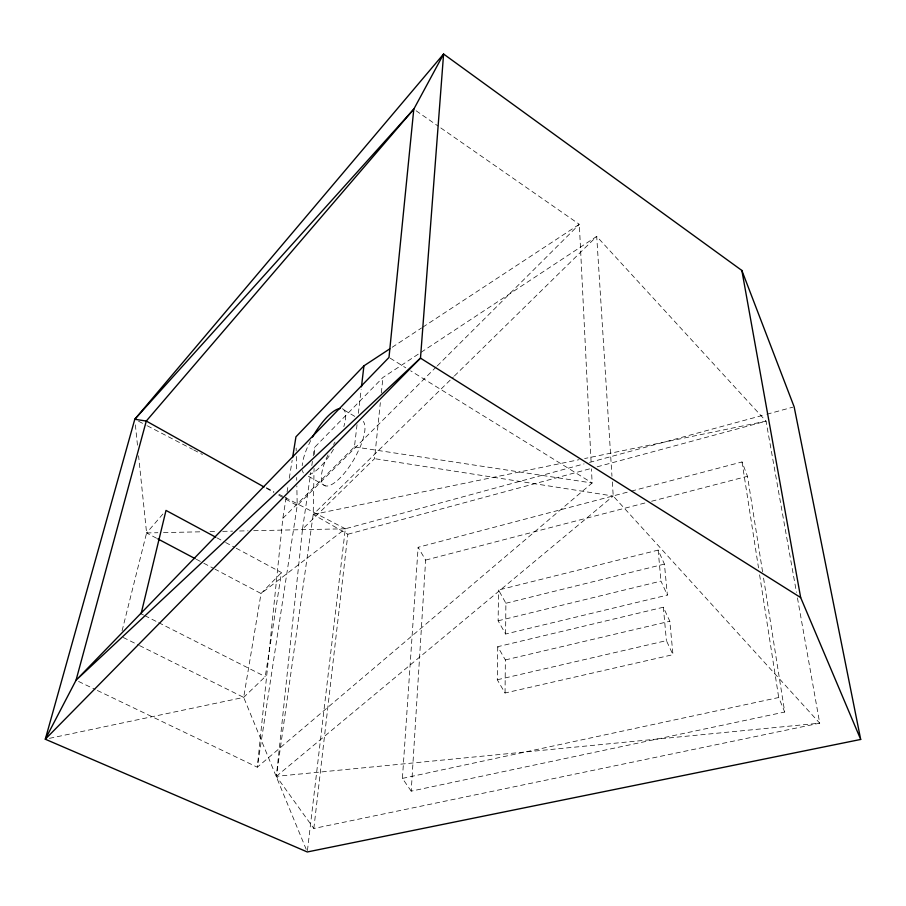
<?xml version="1.0" encoding="UTF-8"?>
<svg xmlns="http://www.w3.org/2000/svg" width="906" height="906" viewBox="0 0 906 906"><rect width="100%" height="100%" fill="white"/><g stroke="black" fill="none" stroke-linecap="round" stroke-linejoin="round"><path stroke-width="0.68" stroke-dasharray="4.53 3.4" d="M505.05 692.999L505.355 659.93L497.745 646.691L663.351 607.235L669.828 621.256L672.977 654.676L505.05 692.999L497.281 679.772L497.745 646.691M505.605 634.019L505.888 603.249L498.549 590.021L658.152 550.101L664.426 564.087L667.36 595.106L505.605 634.019L498.119 620.791L498.549 590.021M797.45 597.915L819.715 723.169L313.838 828.48L276.364 776.34L313.204 514.472L314.065 468.459M314.325 454.506L314.45 447.53L382.944 377.474L596.714 236.409L766.046 421.154L796.465 592.343M763.565 578.107L784.721 712.025L411.211 791.142L425.639 560.089L418.119 547.315L629.953 491.482M411.211 791.142L402.411 778.401L418.119 547.315M286.171 497.587L282.842 518.3L257.304 767.201L96.319 689.976M612.331 481.924L613.226 496.035L819.715 723.169L276.364 776.34L302.491 529.183L374.552 458.663L380.339 402.66M381.347 392.864L382.944 377.474M313.838 828.48L347.847 534.234L313.204 514.472L453.442 376.93M282.842 518.3L354.439 446.873L357.055 424.518M358.357 413.34L361.143 389.591M307.44 850.564L345.322 528.776L584.053 463.906M302.491 529.183L310.803 472.445M311.811 465.525L312.423 461.369M313.238 455.843L314.45 447.53M49.434 738.345L243.68 697.394L265.254 676.623L281.483 572.569L235.537 547.847M287.066 492.06L288.176 485.163M289.286 478.255L292.174 460.293M306.205 849.375L243.68 697.394L261.041 593.509L281.483 572.569M122.084 630.791L146.591 532.955L138.573 455.763M327.983 454.948L326.126 458.866A37.61 12.582 -59.8 0 0 327.451 485.99A37.61 12.582 -59.8 0 0 356.251 455.254L360.407 446.443A37.61 12.582 -59.8 0 0 363.249 421.426M310.69 440.565L307.168 447.915A37.814 12.152 -59.8 0 0 302.196 465.673M156.545 538.221L146.591 532.955L163.363 513.498M436.25 366.907L297.202 505.514L257.304 767.201L592.139 483L591.437 468.855M437.258 365.911L579.319 224.314L439.263 126.874M454.45 375.945L596.714 236.409L611.969 476.273M276.364 776.34L613.226 496.035L374.552 458.663M285.175 497.485L345.322 528.776L261.041 593.509L215.016 569.161M392.173 347.281L421.596 327.949M422.774 327.179L579.319 224.314L591.154 463.204M589.512 462.422L765.491 414.608M766.861 414.235L792.773 407.19M347.847 534.234L591.686 468.3M597.133 466.828L766.046 421.154L584.63 458.538M631.323 491.12L742.025 461.947L747.484 476.284L762.693 572.535M425.639 560.089L646.137 502.671M651.618 501.245L747.484 476.284M505.888 603.249L664.426 564.087M498.119 620.791L660.972 581.097L667.36 595.106M505.355 659.93L669.828 621.256M497.281 679.772L666.397 640.644L672.977 654.676M402.411 778.401L778.707 697.518L784.721 712.025M313.204 514.472L579.093 459.682M146.591 532.955L157.871 532.717M163.51 532.592L200.158 531.822M210.022 531.618L217.066 531.471M222.706 531.346L232.57 531.143M239.614 530.995L248.074 530.814M253.714 530.701L345.322 528.776M354.439 446.873L592.139 483L410.633 370.814M78.573 681.459L95.051 689.364M123.239 637.473L138.29 644.959M139.547 645.582L243.68 697.394M141.087 613.758L143.601 615.027M144.847 615.661L157.395 622.014M158.652 622.649L265.254 676.623M138.55 421.233L146.07 425.14M147.316 425.797L192.434 449.263M193.691 449.908L202.457 454.472M266.375 487.711L273.895 491.618M278.912 494.234L283.918 496.839M196.353 559.285L202.57 562.569M203.816 563.238L213.771 568.504M216.919 537.824L224.371 541.833M225.605 542.501L234.303 547.179M266.523 488.357L273.884 492.468M278.788 495.22L297.202 505.514L296.84 485.888M308.368 476.205L325.356 485.888M344.054 410.01L354.858 416.432M390.192 358.187L405.82 367.847M416.114 110.77L438.096 126.07M742.025 461.947L758.515 567.881M759.602 574.857L778.707 697.518M135.368 424.891L137.553 445.945M658.152 550.101L660.972 581.097M663.351 607.235L666.397 640.644M296.149 448.04L296.205 450.837M296.307 456.443L296.556 470.463M296.681 477.473L296.738 480.282M342.332 408.753A37.814 12.152 -59.8 0 1 343.838 426.613M333.521 449.297A37.814 12.152 -59.8 0 1 309.761 474.438M303.374 472.943A37.814 12.152 -59.8 0 1 302.434 470.497M333.555 444.45A37.61 12.582 -59.8 0 1 335.016 442.139"/><path stroke-width="1.36" d="M361.471 386.805L363.929 365.843L389.818 348.833M292.615 457.541L295.945 436.817L363.929 365.843M141.087 613.758L166.002 510.418L215.673 537.156M860.7 739.443L307.281 851.968L45.3 739.217L134.79 419.274L443.589 54.032L741.855 270.452L794.143 406.828L860.7 739.443L800.666 597.564L741.855 270.452M157.791 538.877L195.107 558.628M264.065 486.975L146.285 421.052L134.79 419.274L413.793 109.162L443.589 54.032L420.486 358.13L45.3 739.217L76.036 680.247L146.285 421.052L413.793 109.162L388.991 357.451L76.036 680.247L420.486 358.13L800.666 597.564M312.559 437.02A37.814 12.152 -59.8 0 1 340.067 408.504"/></g></svg>
